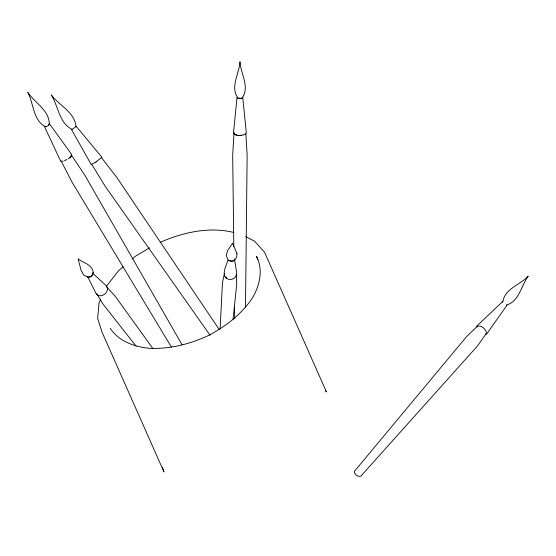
<?xml version="1.0" encoding="UTF-8"?>
<svg xmlns="http://www.w3.org/2000/svg" width="556" height="556" viewBox="0 0 556 556"><rect width="100%" height="100%" fill="white"/><g stroke="black" fill="none" stroke-linecap="round" stroke-linejoin="round"><path stroke-width="0.83" d="M245.495 307.551L247.149 154.936L245.821 133.322M220.106 328.985L222.47 282.497L224.395 273.837M75.977 126.698C74.9 112.284 59.221 105.529 51.277 94.937C58.359 106.12 59.096 123.126 72.065 129.374M502.93 301.734C504.535 288.759 520.152 284.832 528.2 276.262C521.042 285.624 519.207 301.811 506.28 305.042M234.034 132.745L232.686 155.249L233.805 246.357M233.054 319.269L236.745 284.053L236.258 274.567M228.127 260.041C226.257 265.33 219.578 277.771 229.489 279.473C233.242 279.953 237.21 276.728 236.682 272.794L234.479 258.971M71.314 155.319L70.438 156.834M100.747 299.045L99.044 302.923L97.647 318.512L102.096 332.307L163.985 471.981L162.421 467.109M476.965 326.991L477.277 326.337C481.197 324.76 486.18 329.208 486.507 333.148L477.653 345.776L360.858 476.138C358.029 477.305 354.422 474.421 354.367 471.418L466.665 336.526L477.277 326.337M92.303 274.9L90.906 276.589L88.835 277.02M486.583 334.17L507.023 305.147L506.301 305.397M71.175 156.243L69.667 157.932M71.495 155.868L69.847 157.709M242.506 97.369C249.832 86.534 240.546 73.455 239.99 61.772C239.372 73.545 229.843 87.104 237.898 97.905L240.616 98.426L241.923 98.037M48.622 125.044L49.248 124.224C49.547 110.359 34.715 102.881 27.8 92.372C33.687 103.395 33.068 120.082 45.126 126.573L46.072 126.497M106.703 285.951L118.581 270.696L123.112 266.804M101.303 157.751L96.723 161.275M476.86 326.004L502.687 301.505L502.541 302.242M132.161 259.026L135.393 256.246L149.522 247.809M68.388 158.585L69.521 157.695M95.625 162.373L96.89 161.518M95.458 162.13L91.9 164.235M485.583 334.198L486.201 333.802M232.603 260.931L233.249 260.583M67.102 159.426L64.433 160.733M160.177 242.388C183.007 232.276 209.132 226.417 233.812 232.477M243.201 135.108L245.502 133.975L246.301 132.481L242.729 97.265L242.645 97.606C241.304 98.996 238.044 99.197 237.023 97.397L233.499 132.78L235.452 134.823L238.468 135.504M241.506 135.171L242.916 134.872M62.237 161.254L63.238 161.108M239.99 135.56L241.665 135.442M231.887 261.118L229.788 260.639M238.35 135.518L240.011 135.581M237.044 135.268L234.868 134.337L234.034 133.009M245.689 236.661L254.592 241.214L264.573 252.285L326.469 391.959L325.357 390.729M87.674 276.443L88.202 276.812M61.507 161.177L61.09 160.872L72.127 182.333L171.38 347.007M225.694 276.999L226.765 277.965M225.687 277.096L226.758 278.063M92.421 273.003L106.022 285.436C111.575 291.295 100.163 300.184 95.903 293.283L87.66 276.693M106.752 286.986L115.022 296L152.872 348.529M110.22 328.304C118.873 341.467 134.35 346.77 149.362 348.327C169.83 349.224 189.93 344.115 208.41 335.532C225.896 326.4 241.867 314.064 252.765 297.404C259.895 284.936 263.363 269.625 256.448 256.281L257.852 259.45M101.887 157.258L76.339 126.462L71.599 129.729L91.267 164.576M136.088 346.186L102.603 303.555L96.765 293.7M101.428 157.536L116.955 177.677L218.981 329.145M71.717 154.554L49.484 123.793C49.004 125.593 46.35 127.178 44.543 126.74L60.646 161.164M210.085 335.282L104.966 185.94L91.691 164.249M71.237 154.804L84.63 174.876L182.027 344.678M234.556 306.968L234.695 318.227M236.919 253.334C237.197 256.434 235.994 259.84 232.985 261.195L230.274 261.257L228.016 259.833L226.292 255.753L227.494 250.749L232.568 243.25L236.919 253.334M93.193 272.391L92.63 274.886L90.684 276.777L88.091 277.333L83.866 275.22L81.093 270.362L78.125 258.846C83.351 263.092 92.324 264.35 93.193 272.391"/></g></svg>
